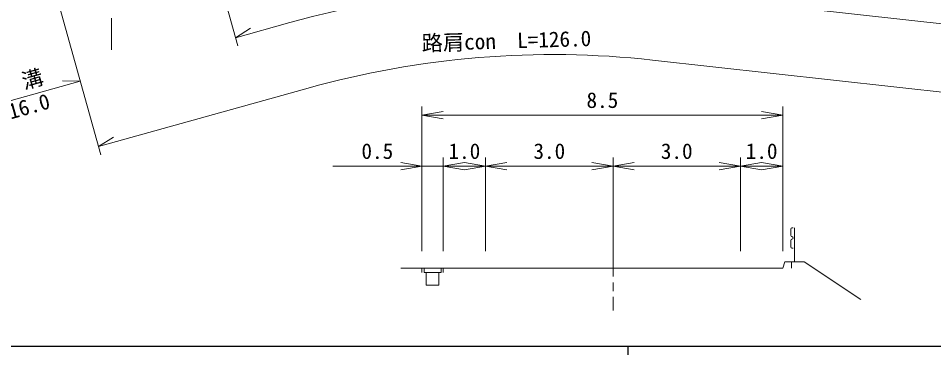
# Model space of a CAD drawing. Units: millimetres at full size, sheet at 1:1000, with parts at other scales. Extents: x 40000 to 680000, y 20000 to 380000.
# Drawn here: x 96227 to 204010, y 204000 to 243586 of the extents above; entities that cross this region are included whole.
import ezdxf
from ezdxf.enums import TextEntityAlignment as Align

# ---------------------------------------------------------------- set-up
doc = ezdxf.new("R2010")
doc.units = ezdxf.units.MM
doc.header["$LTSCALE"] = 1000
for name, color, linetype, lineweight in [('M-BGD', 7, 'Continuous', 13), ('M-BMK', 2, 'Continuous', 13), ('M-STR-HTXT', 7, 'Continuous', 13), ('M-STR-STRC', 7, 'Continuous', 13), ('M-TTL-BAND', 7, 'Continuous', 25)]:
    doc.layers.add(name, color=color, linetype=linetype, lineweight=lineweight)
doc.styles.add('ＭＳ ゴシック', font='')
doc.styles.get('ＭＳ ゴシック').set_extended_font_data('MS Gothic')

# ---------------------------------------------------------------- blocks, each defined once
blk = doc.blocks.new('open_arrow')
at = {"color": 0, "linetype": 'Continuous', "lineweight": -2}
blk.add_lwpolyline([(7.5, 1.25), (0, 0), (7.5, -1.25)], dxfattribs=at)

msp = doc.modelspace()

# ---------------------------------------------------------------- linework, layer by layer
at = {"layer": 'M-BGD'}
for p, q in [((187475, 218940), (187325, 218940)), ((187625, 214940), (187625, 218940)), ((187175, 218790), (187175, 218040)), ((187175, 217440), (187175, 216690)), ((187475, 216540), (187325, 216540)), ((186250, 214190), (186500, 214940)), ((186500, 214940), (188750, 214940)), ((187250, 214940), (187250, 214190)), ((188750, 214940), (195442, 210478)), ((143750, 214190), (143750, 213690)), ((144000, 214190), (144000, 213690)), ((144000, 213690), (146000, 213690)), ((144250, 213690), (144250, 212190)), ((145750, 213690), (145750, 212190)), ((146000, 214190), (146000, 213690)), ((146250, 214190), (146250, 213690)), ((144250, 212190), (145750, 212190))]:
    msp.add_line(p, q, dxfattribs=at)
msp.add_lwpolyline([(141250, 214190), (143750, 214190), (146250, 214190), (151250, 214190), (166250, 214190), (181250, 214190), (186250, 214190)], dxfattribs=at)
for centre, start, end in [((187325, 218790), 90, 180), ((187325, 218040), 180, 270), ((187325, 217740), 270, 90), ((187325, 217440), 90, 180), ((187325, 216690), 180, 270)]:
    msp.add_arc(centre, 150, start, end, dxfattribs=at)
at = {"layer": 'M-BMK'}
for p, q in [((166250, 219190), (166250, 213190)), ((166250, 212490), (166250, 211490)), ((166250, 210790), (166250, 209190))]:
    msp.add_line(p, q, dxfattribs=at)
at = {"layer": 'M-STR-HTXT'}
for p, q in [((119106, 250925), (122064, 240330)), ((100840, 245825), (105950, 227525)), ((212100, 242162), (171776, 246622)), ((121795, 241293), (128204, 243083)), ((121795, 241293), (123560, 242409)), ((211220, 234210), (170896, 238671)), ((88366, 231959), (103529, 236193)), ((103529, 236193), (101442, 236233)), ((105681, 228488), (130355, 235377)), ((143750, 216190), (143750, 233190)), ((186250, 216190), (186250, 233190)), ((143750, 232190), (186250, 232190)), ((105681, 228488), (107446, 229604)), ((146250, 216190), (146250, 227190)), ((151250, 216190), (151250, 227190)), ((166250, 219190), (166250, 227190)), ((181250, 216190), (181250, 227190)), ((133250, 226190), (146250, 226190)), ((146250, 226190), (151250, 226190)), ((151250, 226190), (166250, 226190)), ((166250, 226190), (181250, 226190)), ((181250, 226190), (186250, 226190))]:
    msp.add_line(p, q, dxfattribs=at)
for radius in [115000, 107000]:
    msp.add_arc((159131, 132320), radius, 83.68753, 105.60099, dxfattribs=at)
at = {"layer": 'M-STR-STRC'}
msp.add_line((107198, 243586), (107200, 239864), dxfattribs=at)
at = {"layer": 'M-TTL-BAND'}
for p, q in [((40000, 205000), (579000, 205000)), ((168000, 205000), (168000, 204000))]:
    msp.add_line(p, q, dxfattribs=at)

# ---------------------------------------------------------------- block references
at = {"layer": 'M-STR-HTXT', "xscale": 333, "yscale": 333}
for p in [(143750, 232190), (146250, 226190), (151250, 226190), (166250, 226190), (181250, 226190)]:
    msp.add_blockref('open_arrow', p, dxfattribs=at)
at = {"layer": 'M-STR-HTXT', "xscale": 333, "yscale": 333, "rotation": 180}
for p in [(186250, 232190), (143750, 226190), (151250, 226190), (166250, 226190), (181250, 226190), (186250, 226190)]:
    msp.add_blockref('open_arrow', p, dxfattribs=at)

# ---------------------------------------------------------------- texts
at = {"layer": 'M-STR-HTXT', "style": 'ＭＳ ゴシック'}
for s, rotation, p in [('路肩con\u3000L=126.0', 1.681, (153744, 239484)), ('側\u3000溝', 15.601, (95867, 234365))]:
    msp.add_text(s, height=1833, rotation=rotation, dxfattribs=at).set_placement(p, align=Align.BOTTOM_CENTER)
msp.add_text('L=16.0', height=1833, rotation=15.601, dxfattribs=at).set_placement((96028, 233787), align=Align.TOP_CENTER)
for s, p in [('8.5', (165000, 232490)), ('0.5', (138500, 226490)), ('1.0', (148750, 226490)), ('3.0', (158750, 226490)), ('3.0', (173750, 226490)), ('1.0', (183750, 226490))]:
    msp.add_text(s, height=1833, dxfattribs=at).set_placement(p, align=Align.BOTTOM_CENTER)

doc.saveas('drawing.dxf')
